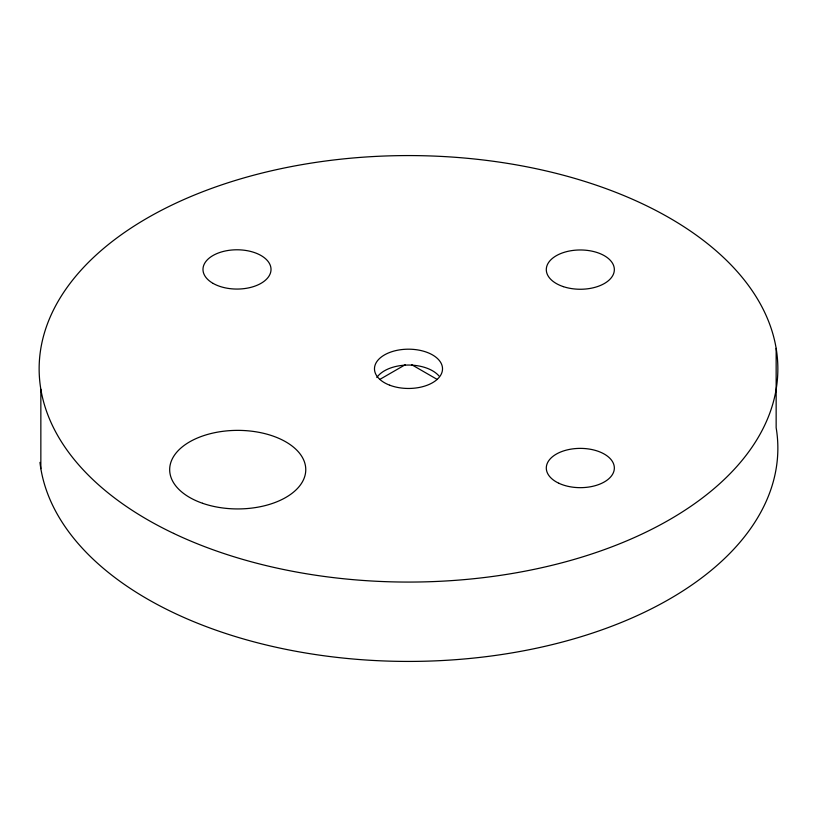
<?xml version="1.0" encoding="UTF-8"?>
<svg xmlns="http://www.w3.org/2000/svg" width="817" height="817" viewBox="0 0 817 817"><rect width="100%" height="100%" fill="white"/><g stroke="black" fill="none" stroke-linecap="round" stroke-linejoin="round"><path stroke-width="1.23" d="M379.997 379.313L405.201 364.76M411.799 364.77L437.166 379.415M776.15 348.348L776.15 427.71A369.355 213.247 0 0 1 438.535 660.718A369.355 213.247 0 0 1 39.962 462.381M40.85 389.29L40.85 468.652M376.841 377.505A34.018 19.639 0 0 1 406.999 365.066A34.018 19.639 0 0 1 438.943 375.922M563.311 286.624A34.018 19.639 0 0 0 614.343 269.62A34.018 19.639 0 0 0 563.311 252.606A34.018 19.639 0 0 0 563.311 286.624M389.729 385.205A34.018 19.639 0 0 0 442.457 370.009A34.018 19.639 0 0 0 393.314 351.249A34.018 19.639 0 0 0 389.729 385.205M202.565 503.282A68.036 39.277 0 0 0 305.752 470.418A68.036 39.277 0 0 0 204.863 435.257A68.036 39.277 0 0 0 202.565 503.282M173.602 533.389A369.355 213.247 0 0 0 772.8 403.976A369.355 213.247 0 0 0 279.097 169.088A369.355 213.247 0 0 0 173.602 533.389M213.217 283.468A34.018 19.639 0 0 0 269.957 274.298A34.018 19.639 0 0 0 227.831 250.513A34.018 19.639 0 0 0 213.217 283.468M558.808 483.235A34.018 19.639 0 0 0 613.904 471.174A34.018 19.639 0 0 0 568.264 449.656A34.018 19.639 0 0 0 558.808 483.235"/></g></svg>
